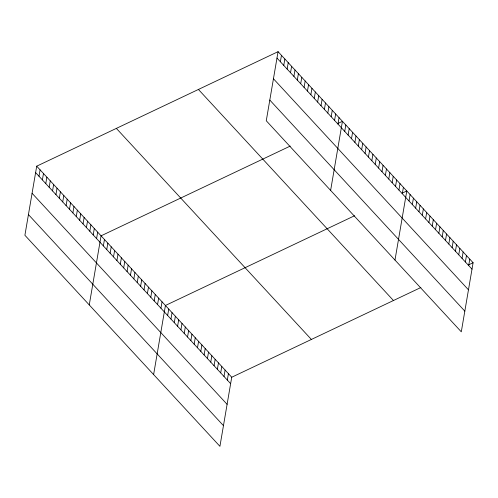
<?xml version="1.0" encoding="UTF-8"?>
<svg xmlns="http://www.w3.org/2000/svg" width="498" height="498" viewBox="0 0 498 498"><rect width="100%" height="100%" fill="white"/><g stroke="black" fill="none" stroke-linecap="round" stroke-linejoin="round"><path stroke-width="0.75" d="M36.709 166.176L24.9 235.268L219.923 446.333L231.732 377.241L36.709 166.176L278.077 51.668L473.1 262.732L461.291 331.824L266.268 120.759L278.077 51.668M39 176.255L40.095 169.843M42.386 179.915L43.482 173.509M45.779 183.581L46.874 177.176M49.165 187.248L50.261 180.842M52.551 190.915L53.647 184.503M55.938 194.581L57.033 188.169M59.324 198.248L60.42 191.836M62.711 201.914L63.806 195.502M66.097 205.581L67.193 199.169M69.49 209.247L70.585 202.835M72.876 212.907L73.972 206.502M76.262 216.574L77.358 210.168M79.649 220.241L80.744 213.835M83.035 223.907L84.131 217.495M86.422 227.574L87.517 221.162M89.808 231.24L90.904 224.828M93.201 234.907L94.296 228.495M96.587 238.573L97.683 232.161M89.26 304.919L101.069 235.828L290.228 146.088M103.36 245.9L104.456 239.494M106.746 249.566L107.842 243.161M110.133 253.233L111.228 246.827M113.519 256.9L114.615 250.488M116.912 260.566L118.007 254.154M120.298 264.233L121.394 257.821M123.685 267.899L124.78 261.487M127.071 271.566L128.167 265.154M130.457 275.232L131.553 268.82M133.844 278.899L134.939 272.487M137.23 282.559L138.326 276.153M140.623 286.226L141.718 279.82M144.009 289.892L145.105 283.487M147.396 293.559L148.491 287.147M150.782 297.225L151.878 290.813M154.168 300.892L155.264 294.48M157.555 304.558L158.65 298.146M160.941 308.225L162.037 301.813M153.614 374.571L165.429 305.479L354.582 215.74M167.645 315.477L168.741 309.065M170.963 319.062L172.059 312.657M174.275 322.654L175.371 316.242M177.593 326.24L178.689 319.828M180.911 329.832L182.007 323.42M184.223 333.417L185.318 327.005M187.541 337.003L188.636 330.597M190.852 340.595L191.948 334.183M194.17 344.18L195.266 337.769M197.488 347.772L198.584 341.36M200.8 351.358L201.895 344.946M204.118 354.943L205.213 348.538M207.429 358.535L208.525 352.123M210.747 362.121L211.843 355.715M214.059 365.713L215.161 359.301M217.377 369.298L218.473 362.886M220.695 372.884L221.791 366.478M224.007 376.476L225.102 370.064M280.368 61.746L281.463 55.334M227.325 380.061L228.42 373.656M283.754 65.412L284.85 59.001M287.141 69.079L288.236 62.667M290.527 72.739L291.623 66.334M293.913 76.406L295.009 70M297.306 80.072L298.402 73.667M300.692 83.739L301.788 77.327M304.079 87.405L305.174 80.993M307.465 91.072L308.561 84.66M310.852 94.738L311.947 88.327M314.238 98.405L315.334 91.993M317.624 102.071L318.72 95.66M321.011 105.738L322.113 99.326M324.403 109.398L325.499 102.993M327.79 113.065L328.885 106.659M331.176 116.731L332.272 110.326M334.563 120.398L335.658 113.986M337.949 124.064L339.045 117.653M330.622 190.41L342.431 121.319L337.75 123.541M344.722 131.397L345.817 124.986M348.114 135.064L349.21 128.652M351.501 138.73L352.596 132.319M354.887 142.391L355.983 135.985M358.274 146.057L359.369 139.652M361.66 149.724L362.756 143.318M365.046 153.39L366.142 146.978M368.433 157.057L369.528 150.645M371.825 160.723L372.921 154.312M375.212 164.39L376.307 157.978M378.598 168.056L379.694 161.645M381.985 171.723L383.08 165.311M385.371 175.383L386.467 168.978M388.757 179.05L389.853 172.644M392.144 182.716L393.239 176.311M395.537 186.383L396.632 179.971M398.923 190.049L400.019 183.638M402.309 193.716L403.405 187.304M394.982 260.062L406.791 190.971L402.104 193.193M409.014 200.968L410.109 194.562M412.325 204.56L413.421 198.148M415.643 208.145L416.739 201.734M418.955 211.731L420.051 205.325M422.273 215.323L423.368 208.911M425.591 218.908L426.686 212.503M428.903 222.5L429.998 216.088M432.22 226.086L433.316 219.674M435.532 229.671L436.628 223.266M438.85 233.263L439.946 226.851M442.168 236.849L443.264 230.443M445.48 240.441L446.575 234.029M448.798 244.026L449.893 237.614M452.109 247.612L453.205 241.206M455.427 251.204L456.523 244.792M458.745 254.789L459.841 248.384M462.057 258.381L463.152 251.969M465.375 261.967L466.47 255.555M468.686 265.552L469.782 259.147M231.732 377.241L420.891 287.502M468.413 264.955L473.1 262.732M276.981 58.079L472.004 269.144M273.446 78.765L468.469 289.83M269.798 100.073L464.827 311.138M198.422 89.453L393.451 300.518M116.358 128.391L311.387 339.455M35.613 172.588L230.636 383.653M32.077 193.268L227.107 404.332M28.436 214.582L223.459 425.647"/></g></svg>
